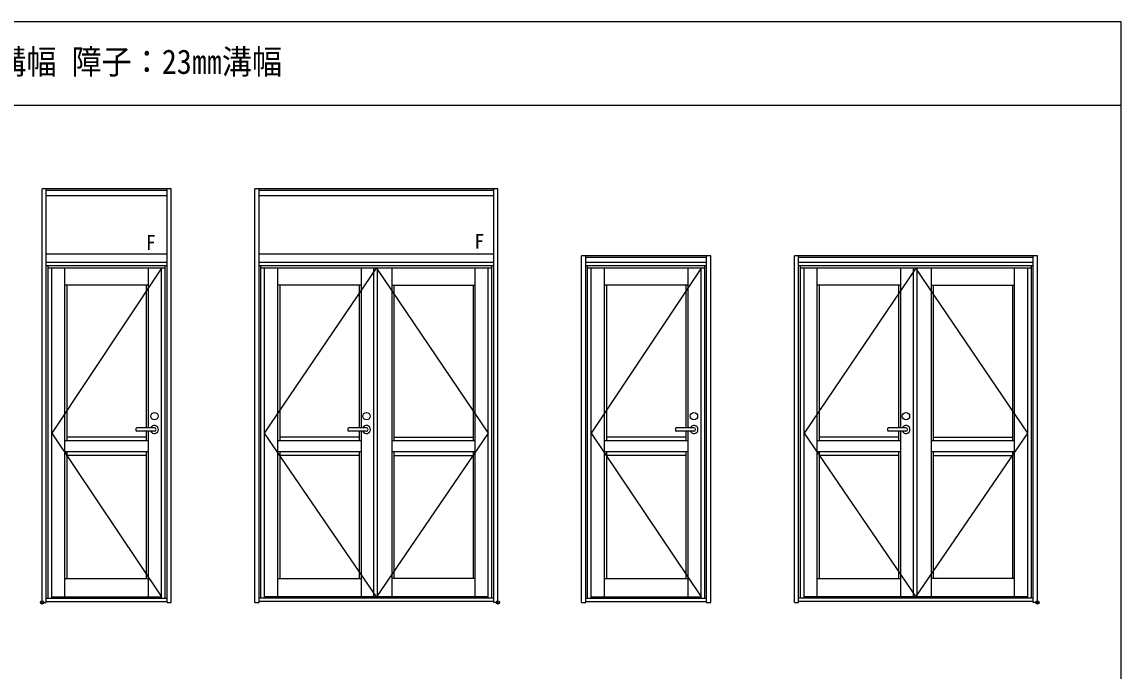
# Model space of a CAD drawing. Units: millimetres, scale not verified. Extents: x -437 to 438, y -344 to 341.
# Drawn here: x 109.4 to 438.3, y 112.1 to 306.4 of the extents above; entities that cross this region are included whole.
import ezdxf
from ezdxf.enums import TextEntityAlignment as Align

# ---------------------------------------------------------------- set-up
doc = ezdxf.new("R2010")
doc.units = ezdxf.units.MM
doc.header["$LTSCALE"] = 2
doc.header["$PDMODE"] = 32
doc.header["$PDSIZE"] = 1
for name, color, linetype in [('0-1_USER1', 3, 'Continuous'), ('0-5_YKK_A1', 4, 'Continuous'), ('0-7_YKK_ZWAK', 7, 'Continuous')]:
    doc.layers.add(name, color=color, linetype=linetype)
doc.styles.add('ＭＳ ゴシック', font='')
doc.styles.get('ＭＳ ゴシック').set_extended_font_data('MS Gothic')

msp = doc.modelspace()

# ---------------------------------------------------------------- linework, layer by layer
at = {"layer": '0-5_YKK_A1'}
for p, q in [((115.4, 132.65), (115.4, 256.4)), ((154.1, 256.4), (115.4, 256.4)), ((116.65, 132.65), (116.65, 256.4)), ((152.85, 255.9), (116.65, 255.9)), ((152.85, 254.4), (116.65, 254.4)), ((152.85, 254.4), (116.65, 254.4)), ((152.85, 132.65), (152.85, 256.4)), ((154.1, 132.65), (154.1, 256.4)), ((179.1, 132.65), (179.1, 256.4)), ((251.85, 256.4), (179.1, 256.4)), ((180.35, 132.65), (180.35, 256.4)), ((250.6, 255.9), (180.35, 255.9)), ((250.6, 254.4), (180.35, 254.4)), ((250.6, 132.65), (250.6, 256.4)), ((251.85, 132.65), (251.85, 256.4)), ((152.85, 236.9), (116.65, 236.9)), ((250.6, 236.9), (180.35, 236.9)), ((152.85, 234.4), (116.65, 234.4)), ((116.65, 133.9), (116.65, 234.4)), ((152.85, 133.9), (152.85, 234.4)), ((180.35, 133.9), (180.35, 234.4)), ((250.6, 234.4), (180.35, 234.4)), ((250.6, 133.9), (250.6, 234.4)), ((276.85, 132.65), (276.85, 236.4)), ((315.55, 236.4), (276.85, 236.4)), ((278.1, 132.65), (278.1, 236.4)), ((314.3, 235.9), (278.1, 235.9)), ((314.3, 234.4), (278.1, 234.4)), ((314.3, 234.4), (278.1, 234.4)), ((278.1, 133.9), (278.1, 234.4)), ((314.3, 132.65), (314.3, 236.4)), ((314.3, 133.9), (314.3, 234.4)), ((315.55, 132.65), (315.55, 236.4)), ((340.55, 132.65), (340.55, 236.4)), ((413.3, 236.4), (340.55, 236.4)), ((341.8, 132.65), (341.8, 236.4)), ((412.05, 235.9), (341.8, 235.9)), ((341.8, 133.9), (341.8, 234.4)), ((412.05, 234.4), (341.8, 234.4)), ((412.05, 132.65), (412.05, 236.4)), ((412.05, 133.9), (412.05, 234.4)), ((413.3, 132.65), (413.3, 236.4)), ((152.85, 233.4), (116.65, 233.4)), ((117.2, 133.9), (117.2, 233.4)), ((152.3, 232.65), (117.2, 232.65)), ((118.3, 133.9), (118.3, 232.65)), ((122.25, 134.3), (122.25, 232.65)), ((147.2, 232.65), (147.2, 184.9)), ((151.2, 133.9), (151.2, 232.65)), ((152.3, 133.9), (152.3, 233.4)), ((250.6, 233.4), (180.35, 233.4)), ((180.9, 133.9), (180.9, 233.4)), ((250.05, 232.65), (180.9, 232.65)), ((182, 133.9), (182, 232.65)), ((185.95, 134.3), (185.95, 232.65)), ((210.9, 232.65), (210.9, 184.901)), ((214.65, 232.65), (214.65, 134.3)), ((215.747, 232.65), (215.747, 134.3)), ((220.05, 232.65), (220.05, 134.3)), ((245, 134.3), (245, 232.65)), ((248.95, 133.9), (248.95, 232.65)), ((250.05, 133.9), (250.05, 233.4)), ((314.3, 233.4), (278.1, 233.4)), ((278.65, 133.9), (278.65, 233.4)), ((313.75, 232.65), (278.65, 232.65)), ((279.75, 133.9), (279.75, 232.65)), ((283.7, 134.3), (283.7, 232.65)), ((308.65, 232.65), (308.65, 184.9)), ((312.65, 133.9), (312.65, 232.65)), ((313.75, 133.9), (313.75, 233.4)), ((412.05, 233.4), (341.8, 233.4)), ((342.35, 133.9), (342.35, 233.4)), ((411.5, 232.65), (342.35, 232.65)), ((343.45, 133.9), (343.45, 232.65)), ((347.4, 134.3), (347.4, 232.65)), ((372.35, 232.65), (372.35, 184.901)), ((376.1, 232.65), (376.1, 134.3)), ((377.197, 232.65), (377.197, 134.3)), ((381.5, 232.65), (381.5, 134.3)), ((406.45, 134.3), (406.45, 232.65)), ((410.4, 133.9), (410.4, 232.65)), ((411.5, 133.9), (411.5, 233.4)), ((147.2, 227.6), (122.25, 227.6)), ((122.85, 227.6), (122.85, 181.05)), ((146.6, 227.6), (146.6, 184.9)), ((210.9, 227.6), (185.95, 227.6)), ((186.55, 227.6), (186.55, 181.05)), ((210.3, 227.6), (210.3, 184.901)), ((220.05, 227.6), (245, 227.6)), ((220.65, 227.6), (220.65, 181.05)), ((244.4, 227.6), (244.4, 181.05)), ((308.65, 227.6), (283.7, 227.6)), ((284.3, 227.6), (284.3, 181.05)), ((308.05, 227.6), (308.05, 184.9)), ((372.35, 227.6), (347.4, 227.6)), ((348, 227.6), (348, 181.05)), ((371.75, 227.6), (371.75, 184.901)), ((381.5, 227.6), (406.45, 227.6)), ((382.1, 227.6), (382.1, 181.05)), ((405.85, 227.6), (405.85, 181.05)), ((143.5, 184.65), (143.5, 184.15)), ((149.05, 184.9), (143.75, 184.9)), ((206.951, 184.651), (206.951, 184.151)), ((212.501, 184.901), (207.201, 184.901)), ((304.95, 184.65), (304.95, 184.15)), ((310.5, 184.9), (305.2, 184.9)), ((368.401, 184.651), (368.401, 184.151)), ((373.951, 184.901), (368.651, 184.901)), ((147.2, 181.05), (122.25, 181.05)), ((146.6, 182.15), (122.85, 182.15)), ((149.05, 183.9), (143.75, 183.9)), ((146.6, 183.9), (146.6, 181.05)), ((147.2, 183.9), (147.2, 134.3)), ((210.9, 181.05), (185.95, 181.05)), ((210.3, 182.15), (186.55, 182.15)), ((212.501, 183.901), (207.201, 183.901)), ((210.3, 183.901), (210.3, 181.05)), ((210.9, 183.901), (210.9, 134.3)), ((245, 181.05), (220.05, 181.05)), ((220.65, 182.15), (244.4, 182.15)), ((308.65, 181.05), (283.7, 181.05)), ((308.05, 182.15), (284.3, 182.15)), ((310.5, 183.9), (305.2, 183.9)), ((308.05, 183.9), (308.05, 181.05)), ((308.65, 183.9), (308.65, 134.3)), ((372.35, 181.05), (347.4, 181.05)), ((371.75, 182.15), (348, 182.15)), ((373.951, 183.901), (368.651, 183.901)), ((371.75, 183.901), (371.75, 181.05)), ((372.35, 183.901), (372.35, 134.3)), ((406.45, 181.05), (381.5, 181.05)), ((382.1, 182.15), (405.85, 182.15)), ((147.2, 177.75), (122.25, 177.75)), ((122.85, 177.75), (122.85, 139.8)), ((146.6, 177.75), (146.6, 139.8)), ((210.9, 177.75), (185.95, 177.75)), ((186.55, 177.75), (186.55, 139.8)), ((210.3, 177.75), (210.3, 139.8)), ((245, 177.75), (220.05, 177.75)), ((220.65, 177.75), (220.65, 139.8)), ((244.4, 177.75), (244.4, 139.8)), ((308.65, 177.75), (283.7, 177.75)), ((284.3, 177.75), (284.3, 139.8)), ((308.05, 177.75), (308.05, 139.8)), ((372.35, 177.75), (347.4, 177.75)), ((348, 177.75), (348, 139.8)), ((371.75, 177.75), (371.75, 139.8)), ((406.45, 177.75), (381.5, 177.75)), ((382.1, 177.75), (382.1, 139.8)), ((405.85, 177.75), (405.85, 139.8)), ((146.6, 176.65), (122.85, 176.65)), ((210.3, 176.65), (186.55, 176.65)), ((220.65, 176.65), (244.4, 176.65)), ((308.05, 176.65), (284.3, 176.65)), ((371.75, 176.65), (348, 176.65)), ((382.1, 176.65), (405.85, 176.65)), ((122.25, 139.8), (147.2, 139.8)), ((185.95, 139.8), (210.9, 139.8)), ((245, 139.8), (220.05, 139.8)), ((283.7, 139.8), (308.65, 139.8)), ((347.4, 139.8), (372.35, 139.8)), ((406.45, 139.8), (381.5, 139.8)), ((115.4, 132.65), (116.65, 132.65)), ((116.65, 133.9), (152.85, 133.9)), ((116.65, 132.9), (152.85, 132.9)), ((118.3, 134.3), (151.2, 134.3)), ((152.85, 132.65), (154.1, 132.65)), ((179.1, 132.65), (180.35, 132.65)), ((250.6, 133.9), (180.35, 133.9)), ((250.6, 132.9), (180.35, 132.9)), ((248.95, 134.3), (182, 134.3)), ((251.85, 132.65), (250.6, 132.65)), ((276.85, 132.65), (278.1, 132.65)), ((278.1, 133.9), (314.3, 133.9)), ((278.1, 132.9), (314.3, 132.9)), ((279.75, 134.3), (312.65, 134.3)), ((314.3, 132.65), (315.55, 132.65)), ((340.55, 132.65), (341.8, 132.65)), ((412.05, 133.9), (341.8, 133.9)), ((412.05, 132.9), (341.8, 132.9)), ((410.4, 134.3), (343.45, 134.3)), ((413.3, 132.65), (412.05, 132.65))]:
    msp.add_line(p, q, dxfattribs=at)
for points in [[(151.2, 232.65), (118.3, 183.275), (151.2, 134.3)], [(312.65, 232.65), (279.75, 183.275), (312.65, 134.3)]]:
    msp.add_lwpolyline(points, dxfattribs=at)
for points in [[(215.475, 232.65), (248.95, 183.275), (215.475, 134.3), (182, 183.275)], [(376.925, 134.3), (410.4, 183.275), (376.925, 232.65), (343.45, 183.275)]]:
    msp.add_lwpolyline(points, close=True, dxfattribs=at)
for centre in [(149.05, 188.4), (212.501, 188.401), (310.5, 188.4), (373.951, 188.401)]:
    msp.add_circle(centre, 1.1, dxfattribs=at)
for centre, radius, start, end in [((143.75, 184.65), 0.25, 90, 180), ((149.05, 184.4), 1.2, 204.62432, 155.37568), ((149.05, 184.4), 0.5, 270, 90), ((207.201, 184.651), 0.25, 90, 180), ((212.501, 184.401), 1.2, 204.62432, 155.37568), ((212.501, 184.401), 0.5, 270, 90), ((305.2, 184.65), 0.25, 90, 180), ((310.5, 184.4), 1.2, 204.62432, 155.37568), ((310.5, 184.4), 0.5, 270, 90), ((368.651, 184.651), 0.25, 90, 180), ((373.951, 184.401), 1.2, 204.62432, 155.37568), ((373.951, 184.401), 0.5, 270, 90), ((143.75, 184.15), 0.25, 180, 270), ((207.201, 184.151), 0.25, 180, 270), ((305.2, 184.15), 0.25, 180, 270), ((368.651, 184.151), 0.25, 180, 270)]:
    msp.add_arc(centre, radius, start, end, dxfattribs=at)
for p in [(115.4, 132.65), (251.85, 132.65), (413.3, 132.65)]:
    msp.add_point(p, dxfattribs=at)
at = {"layer": '0-7_YKK_ZWAK'}
for p, q in [((438.3, 306.4), (-436.7, 306.4)), ((438.3, 281.4), (-436.7, 281.4))]:
    msp.add_line(p, q, dxfattribs=at)
msp.add_lwpolyline([(-436.7, -343.6), (438.3, -343.6), (438.3, 306.4)], dxfattribs=at)

# ---------------------------------------------------------------- texts
at = {"layer": '0-1_USER1', "style": 'ＭＳ ゴシック', "width": 0.9}
msp.add_text('片開きドア／両開きドア【ピボットヒンジドア】一般仕様 100見込 たてかまち100㎜見付 枠：23㎜溝幅 障子：23㎜溝幅', height=7.331, dxfattribs=at).set_placement((-298.591, 288.644), align=Align.BOTTOM_LEFT)
at = {"layer": '0-5_YKK_A1', "style": 'ＭＳ ゴシック'}
for p in [(146.477, 236.862), (244.772, 237.223)]:
    msp.add_text('F', height=4.399, dxfattribs=at).set_placement(p, align=Align.BOTTOM_LEFT)

doc.saveas('drawing.dxf')
